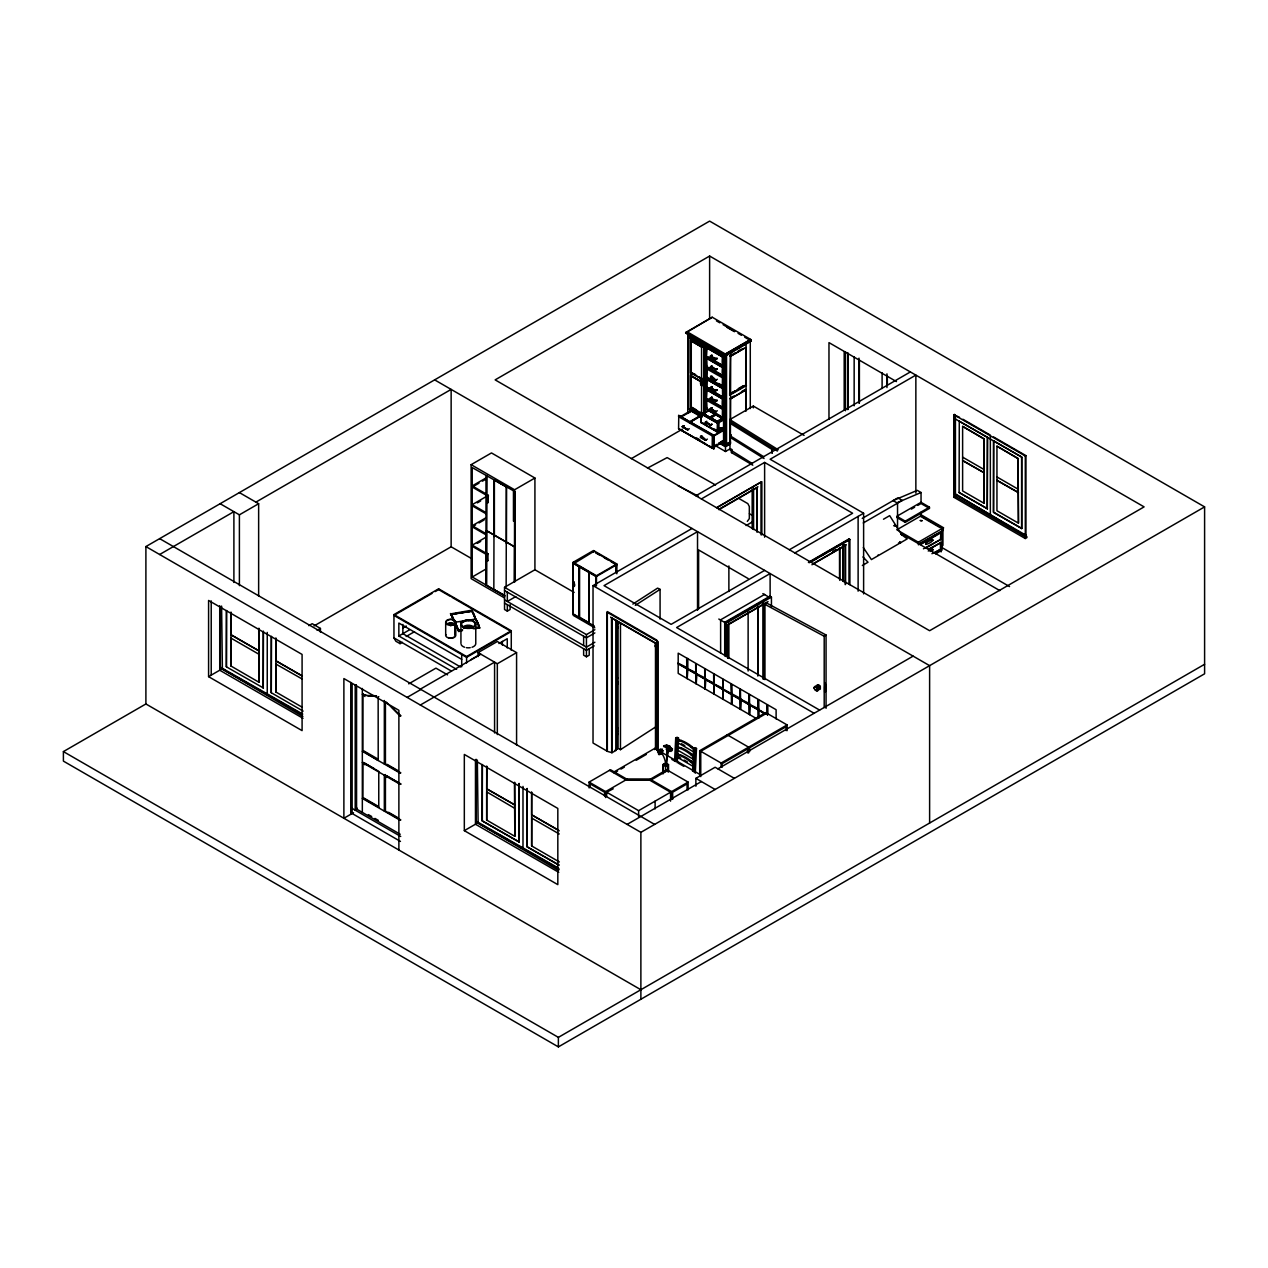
<?xml version="1.0" encoding="UTF-8"?>
<svg xmlns="http://www.w3.org/2000/svg" width="1268" height="1268" viewBox="0 0 1268 1268"><rect width="100%" height="100%" fill="white"/><g stroke="black" fill="none" stroke-linecap="round" stroke-linejoin="round"><path stroke-width="1.5" d="M461.711 666.746L461.711 654.526M502.366 645.111L502.366 641.418M507.263 647.932L507.263 638.707L498.926 643.526M925.925 544.384L926.528 542.482L932.455 539.423C935.087 540.723 924.245 546.492 925.846 543.306L926.528 542.482M666.334 764.049L666.366 765.793A87.492 50.514 60 0 1 669.298 748.913L669.282 749.008M674.592 760.927L675.717 737.976L677.112 737.247L678.507 738.055L677.302 762.861M675.987 761.735L677.112 738.784L678.507 738.055M676.399 756.742L677.572 753.842A11.777 7.18 63 0 0 680.425 754.888A43.096 26.279 63 0 1 691.409 761.228A11.238 6.847 63 0 0 694.151 763.415L692.994 766.316L676.399 756.742L677.445 756.203L680.773 758.121M694.262 756.14A10.905 6.657 63 0 1 691.757 754.08A41.765 25.471 63 0 0 680.773 747.74A11.428 6.974 63 0 1 677.904 746.709L676.747 749.642L693.342 759.231L694.389 758.692M694.626 748.817A10.905 6.657 63 0 1 692.122 746.757A41.765 25.471 63 0 0 681.138 740.417A11.428 6.974 63 0 1 678.269 739.387L677.112 742.351L693.691 751.94L694.737 751.401M677.445 756.203L677.572 753.842M692.582 771.309L693.691 748.358L695.086 747.629L696.497 748.437L695.276 773.242M693.342 759.231L693.453 756.822A10.905 6.657 63 0 1 690.711 754.603A41.765 25.471 63 0 0 679.743 748.263A11.428 6.974 63 0 1 676.874 747.248M693.691 751.94L693.818 749.499A10.905 6.657 63 0 1 691.076 747.28A41.765 25.471 63 0 0 680.092 740.94A11.428 6.974 63 0 1 677.223 739.91M693.976 772.117L695.102 749.166L696.497 748.437M511.273 650.294L511.273 630.751L438.633 588.812L393.952 614.6L393.952 637.899L395.854 641.228L400.054 643.653L400.244 641.529M667.079 746.472C673.054 747.391 661.706 746.408 667.396 746.995M617.738 624.173L617.437 624.189M618.039 623.143L617.991 622.953M618.039 627.121L617.912 626.963M617.262 681.677L617.754 681.851M617.262 683.04L618.039 683.024M617.627 729.021L617.247 729.179M617.738 731.747L617.437 731.763M660.359 752.637L661.389 754.191L663.196 750.688L660.993 751.353L658.567 754.444L659.408 752.384C662.245 750.26 659.756 746.519 659.804 751.179M901.564 534.494L889.676 515.648L883.495 519.23M450.409 625.758L451.075 625.71M669.884 748.786L671.041 747.914L672.484 748.992L670.265 749.245L669.092 746.503L670.899 748.025M877.963 555.162L878.249 555.035M659.217 753.81L659.201 754.682L660.993 754.048M668.109 750.593L666.271 749.325L670.265 749.245M668.315 749.039L669.25 748.326M662.482 750.561L662.15 748.976L661.167 749.562M656.19 643.637L655.572 644.493A2.267 1.236 -62.7 0 0 655.572 646.981L656.459 646.965M656.459 643.922L655.921 644.683A2.013 1.094 -62.7 0 0 655.921 646.902M667.253 745.917C674.354 745.632 660.343 745.679 666.572 745.33M701.743 379.37L701.743 385.837L703.138 384.616L701.394 385.218L701.394 379.576L703.138 378.577L701.394 379.576M666.191 745.949L663.56 746.044L664.622 745.568M768.075 601.618L727.737 624.649L727.737 658.076M617.31 621.368L617.31 748.817L617.04 748.041M668.902 749.594C665.985 751.274 671.454 752.463 669.567 749.848M814.119 687.446L814.611 686.971A3.075 1.839 58.2 0 1 817.274 688.397L817.274 690.727A3.075 1.839 58.2 0 1 814.611 689.301L814.151 688.017M818.256 686.717L819.667 688.239L819.144 689.665A3.313 1.981 58.2 0 1 817.194 689.079M819.366 687.097L818.478 687.193M824.945 685.956L825.531 684.149M846.247 544.685L813.485 563.547M377.579 697.701L378.783 696.655M747.327 521.386L749.325 518.596L749.325 506.534L747.835 503.634L739.339 498.736M706.45 346.354L706.45 347.559L722.697 356.942C721.001 370.018 725.882 369.511 724.091 356.134L706.45 346.354L706.45 356.435L724.091 366.611C725.74 379.417 721.27 381.082 722.697 367.419L706.45 358.051L706.339 356.942L706.799 366.721L724.091 376.691M706.45 389.498L706.276 398.469L706.799 388.087L706.45 389.498L722.697 398.881C721.001 411.957 725.882 411.45 724.091 398.073L706.45 387.881L706.799 377.61L706.799 387.691L724.091 397.661L724.091 387.58L706.276 377.499L706.799 367.118L706.799 377.198L724.091 387.184L724.091 377.103L706.45 366.912L706.45 356.831M764.953 679.648L764.953 604.376L766.807 603.124L826.054 634.999L826.054 708.305M824.2 707.576L824.2 636.251L826.054 634.999M824.913 688.492L826.15 688.603A3.249 1.87 0 0 1 824.913 688.492L824.913 689.982A3.249 1.87 0 0 0 826.15 690.093L825.373 688.175M659.566 751.575L657.569 751.781L658.33 753.16M632.859 604.075L657.616 588.098L660.073 589.382L660.073 619.101M635.316 605.359L660.073 589.382M618.007 621.589L618.007 748.374L620.464 749.673L656.776 726.231M145.899 703.962L145.899 546.571L709.62 221.107L1204.6 506.883L1204.6 673.799L558.38 1046.892L63.4 761.117L63.4 751.591L145.899 703.962L640.879 989.737M159.641 554.512L233.898 511.654L233.898 582.472M255.898 502.128L451.139 389.403L451.139 546.793L314.115 625.885M220.141 503.713L239.398 514.824L258.64 503.713L258.64 596.166M709.62 256.041L495.138 379.877L929.618 630.719L1144.101 506.883L709.62 256.041L709.62 318.997M685.671 332.533L712.22 317.222L750.624 339.396L751.322 341.013L725.486 355.928L685.671 332.945L725.486 355.531L751.322 340.601M685.671 332.945L712.22 317.222M704.009 414.034L704.009 345.942L688.809 337.177L703.835 346.053L705.404 345.15L705.404 412.401M504.537 597.941L471.125 578.636L471.125 464.674L491.477 452.93L534.922 478.02L534.922 570.362M723.743 376.897L723.743 366.817L706.276 356.53L706.45 347.559M487.07 475.532L486.516 585.245M485.787 478.084L472.219 485.913L485.977 493.854M479.003 483.14L472.219 487.055L485.977 494.995M482.395 481.174L485.787 479.225M706.26 356.546L706.799 346.148M506.423 543.687L506.423 487.023L494.108 479.906L493.838 589.477L503.348 594.644M722.697 376.295L706.276 367.023L706.45 358.051M711.744 355.056L710.239 356.102L715.929 359.494L717.323 358.685L710.698 356.482L712.093 355.674M712.093 355.262L710.239 356.514L715.929 359.494M231.125 634.919L259.084 650.944L230.95 634.697L231.125 612.507M231.03 638.153L258.609 654.066M690.917 372.665L701.917 379.021L690.917 373.061M691.615 373.061L695.007 374.219M717.323 358.289L715.58 358.892M750.624 339.396L725.486 353.915L725.486 443.039L726.532 442.437M750.704 339.634L725.486 354.121L687.066 331.74L686.036 332.374L725.486 355.325M725.486 354.723L730.717 351.696L730.368 443.039M742.668 344.801L746.091 342.82L746.091 410.99M706.276 347.67L722.522 357.037L724.091 356.134M715.532 370.034L717.323 368.782L715.58 369.384C709.906 365.073 709.034 365.089 715.929 369.574M487.403 495.344L488.354 495.423L487.958 502.619L487.403 495.344L488.354 495.423M712.093 365.755L710.239 366.991L715.929 369.987M485.787 496.834L472.219 504.664L485.977 512.605M729.671 355.928L730.368 355.531L729.671 395.251M731.351 354.961L734.711 353.027M738.055 351.093L741.415 349.16M744.031 348.446L730.368 356.34L745.742 347.464M477.307 502.873L480.699 500.908M506.423 487.023L506.154 586.815M717.323 368.782L715.58 369.384M722.697 365.802L722.522 357.037M487.403 502.302L488.354 502.382M703.138 378.577C699.667 377.61 699.556 388.721 703.138 384.616M706.276 358.147L722.522 367.53L724.091 366.611M471.125 464.674L514.57 489.765L534.922 478.02M723.743 408.359L723.743 398.279L706.276 387.992L706.276 379.116L722.697 388.388L722.697 397.264L724.091 397.661M710.698 377.04C711.934 379.021 707.449 371.841 715.929 380.067M712.093 376.231L710.239 377.484L715.532 380.527L717.323 379.259M724.091 377.103L722.522 378.007L722.522 386.883L722.697 377.912L706.276 368.639M208.586 676.652L302.085 730.637L302.085 654.431L208.586 600.446L208.586 676.652L222.344 668.712L225.736 670.677M226.401 610.637L226.401 666.825L226.592 610.526M711.744 386.518L710.239 387.96C710.762 392.795 720.684 389.276 715.58 390.354L710.698 387.929L712.093 387.12M710.349 387.723L712.093 386.724M485.787 517.883L472.219 525.713L485.977 533.654M231.125 638.089L231.03 666.16L230.95 612.143M475.611 524.889L472.219 526.854L485.977 534.795M479.003 522.939L484.091 519.991M308.79 625.663L312.197 623.682L320.439 628.452L320.439 632.256M717.323 389.752L715.58 390.354M722.697 386.772L724.091 387.184M706.276 379.116L722.522 388.499L724.091 387.58M701.569 344.738L701.569 416.728L689.158 408.962M691.266 340.204L691.266 408.55L690.569 408.153L717.371 422.926L717.197 431.897L700.95 422.513L700.966 412.528L718.766 422.117L718.766 432.198L717.197 431.897M706.276 400.086L722.697 409.358L722.522 418.329L706.276 408.962L706.339 398.881L706.799 408.661L724.091 418.63L717.054 422.846M711.744 397.011L710.239 398.453L715.929 401.433L717.323 400.625L710.698 398.421L712.093 397.613M710.349 398.215L712.093 397.201M679.806 416.982L691.678 410.135M691.615 410.769L701.093 415.841L689.523 422.656M681.201 416.982L692.867 410.246M504.553 595.801L486.405 585.309L486.405 530.61L514.57 546.746L514.459 581.98L514.57 489.765M317.143 630.354L320.439 628.452M717.323 400.228L715.58 400.831M722.697 397.264L722.522 388.499M738.214 388.705L743.333 385.741M735.139 390.877L729.671 393.635M738.562 388.911L743.682 385.947M706.276 389.609L722.522 398.976L724.091 398.073M732.08 393.857L746.44 385.567M485.787 537.331L472.219 545.161L485.977 553.102M710.698 408.502L712.093 407.694L710.239 408.93L715.532 411.973L717.323 410.721M477.307 543.354L480.699 541.404M515.236 521.291L513.461 521.037L513.461 491.413M710.349 408.692L712.093 407.694M702.171 413.954L708.955 410.024M702.52 414.145L710.239 410.103M730.368 398.073L733.792 396.091M741.415 391.701L744.76 389.767M690.537 421.277L699.175 416.284M276.012 638.422L275.917 660.882L301.863 675.876M682.691 426.476L684.086 425.668L682.232 426.904L687.525 429.963L689.316 428.695M689.523 422.26L701.188 415.524M712.632 448.238L714.027 448.634L714.027 435.336L678.618 415.46L678.586 416.681L712.632 436.144L712.457 448.333L678.586 428.774L705.721 443.832M682.342 426.666L684.086 425.668M631.321 458.636L682.39 429.155M275.917 664.067L302.307 679.077M722.697 407.741L722.522 398.976M724.091 418.63L724.091 408.55L722.522 409.469L722.522 418.329M709.89 417.156L714.883 414.271M700.935 422.529L701.473 412.132M710.239 417.362L715.231 414.477M710.239 417.758L715.231 414.874M710.239 418.171L715.231 415.286M710.207 425.541L711.998 424.273L710.254 424.875C704.58 420.58 703.708 420.58 710.603 425.081M706.767 421.245L704.913 422.498L710.603 425.477M486.975 553.672L487.926 553.751L487.53 560.931L486.975 553.672L487.926 553.751M711.998 424.273L710.254 424.875M715.881 421.959L722.617 418.075M718.766 422.117L717.197 423.021L690.917 407.947M717.72 422.926L718.417 422.513L704.913 414.715M718.068 423.116L724.852 419.201M263.443 631.29L263.253 688.112L263.253 631.401M700.713 436.874C701.949 438.855 697.463 431.675 705.943 439.901M804.102 435.384L753.335 406.061L729.829 419.581L729.829 421.388L777.379 451.043M702.107 436.065L700.253 437.317L705.547 440.361L707.354 439.093M486.975 560.615L487.926 560.71M647.472 468.098L667.142 457.605L715.548 484.994M432.008 593.44L393.952 615.408L466.592 657.347L511.273 631.559L451.994 597.323M435.241 591.57L438.633 589.62L450.457 596.451M514.459 546.809L486.405 530.61M718.417 429.773L721.746 427.855M718.068 430.375L723.077 427.49M718.068 431.183L724.852 427.268M723.568 428.219L724.614 427.617M724.995 428.806L712.457 436.24L712.457 448.333M712.981 436.144L713.678 435.732L678.76 415.365L678.586 428.774M725.201 429.487L713.329 436.335L712.981 447.43L723.331 441.058M271.273 636.536L271.273 692.74L271.479 636.425M515.236 581.616L515.125 491.73L472.219 467.591L472.219 577.003L485.787 569.158M302.307 707.29L275.838 691.995L276.012 664.004M713.329 446.415L716.911 444.355M720.129 442.5L723.346 440.63M713.329 447.636L725.201 440.773M402.97 627.945L406.299 626.027M722.063 442.675L725.486 444.64L730.447 441.787M725.486 445.052L730.511 442.152M730.511 442.342L725.486 445.258L720.478 442.152M730.622 443.499L725.486 446.463L720.335 443.483M730.336 443.863L725.486 446.669L718.845 442.833M461.711 659.36L398.849 623.063L398.849 635.981L409.516 629.816M715.532 445.75L725.486 451.503L730.336 448.698M406.188 636.488L414.525 631.67M400.054 643.653L402.352 642.337M510.116 604.678L510.116 609.512L507.327 611.128L504.537 609.512L504.537 587.306L534.922 569.76L574.166 592.425M579.032 617.278L579.032 566.384L579.302 617.12L589.16 622.81L589.16 571.916L588.891 622.968L573.184 613.902L573.184 562.279L593.519 550.518L616.819 563.975L616.819 573.802M515.775 596.578L507.327 601.444L507.327 592.14M593.852 552.071L594.407 551.025L574.055 563.499M695.878 495.772L910.361 371.936M364.439 694.61L365.913 695.07L362.331 694.357L368.417 696.005L375.851 696.211M701.378 498.942L764.62 462.424L852.619 513.239L789.362 549.757M370.525 695.783L372.11 695.688L367.387 695.45M573.453 581.933C577.384 587.48 570.521 588.479 574.309 581.949M573.453 586.371L574.309 586.387M408.708 683.864L435.938 668.141L447.572 674.861M596.166 575.64L595.611 585.737M573.184 562.279L596.467 575.72L616.819 563.975M716.531 507.691L761.006 482.014L761.006 534.842M717.878 507.089L761.862 481.697L761.862 534.827M718.671 509.403L757.582 487.102A1.87 1.522 -67.1 0 0 757.915 486.738M718.94 509.673L756.742 487.847L756.742 531.355M393.952 614.6L466.592 656.539L511.273 630.751M615.804 619.989L615.804 750.497L612 752.701L607.641 751.448L593.028 743.016L593.028 585.626L692.027 528.471M478.084 656.57L478.084 652.624L497.325 641.513L516.583 652.624L516.583 745.093M470.602 659.867L478.939 655.065M420.342 689.142L480.826 654.209M407.139 697.4L420.881 689.459M391.654 706.973L400.767 715.834M573.184 613.902L573.184 562.992L596.467 576.449L616.819 564.688L596.008 552.689M594.803 627.834L573.184 615.345L573.77 614.631M399.341 714.756L400.704 715.865M420.342 705.024L494.583 662.15L494.583 732.983M478.084 652.624L497.325 663.735L516.583 652.624M746.091 525.538L752.891 521.624M953.805 497.246L955.359 496.359L1026.858 537.632L1025.305 538.535L953.805 497.246L953.805 414.699L959.527 417.299M364.899 764.762L362.331 762.512L400.228 784.385M504.537 587.306L586.434 634.586L594.866 629.721M959.099 421.15L987.471 437.301L987.281 508.801L959.099 492.523L959.29 421.039M594.866 632.938L586.434 637.82L504.537 590.539M594.866 642.242L586.434 647.124L504.537 599.843M594.185 645.872L586.434 650.341L504.537 603.061M583.629 648.74L583.629 655.191L586.434 656.792L589.224 655.191L589.224 648.74M386.898 777.474L384.331 775.208L384.331 811.124L385.424 810.49L385.424 774.574M983.73 438.997L984.142 503.348L962.618 490.938L962.618 426.365L984.142 438.791M987.471 437.301L987.281 508.801M764.62 570.394L671.121 624.363L604.028 585.626L697.527 531.657L697.527 610.352M794.862 552.927L863.619 513.239L863.619 593.899M962.634 457.162L983.73 469.334M355.959 685.069L355.959 809.032L357.338 808.239M993.605 440.852L993.415 512.335L1021.786 528.502L1021.786 457.114L993.605 440.852L993.605 512.224L1021.786 528.502M356.562 686.083L356.562 809.38L355.198 810.173L355.198 684.926M862.24 518.422L897.855 497.849L902.309 500.432L863.254 522.971M353.518 812.709L343.882 818.272L343.882 678.554L398.881 710.302L398.881 850.02M378.767 807.272L378.767 771.372L364.471 763.114M808.398 562.39L848.974 538.963L849.893 539.502L849.893 584.77M809.507 562.152L848.767 539.486M809.142 562.754L817.654 557.841M821.062 555.875L826.165 552.927M829.573 550.962L832.981 548.996M836.389 547.031L848.308 540.152M811.029 561.946L849.893 539.502M832.664 551.469L836.024 549.535M811.948 564.767L845.28 545.525L845.28 584.659M929.46 507.168L921.043 502.318L896.856 516.282L905.257 521.148L929.46 507.168L929.46 508.389L905.257 522.353L896.856 517.502M911.375 509.118L914.593 507.263M917.826 505.393L921.043 503.539L929.46 508.389M764.62 594.407L720.62 619.814L720.62 653.274M724.71 655.778L724.71 622.319L769.93 596.214L771.435 597.085L771.435 606.928M726.992 621.795L738.848 614.948M742.24 612.999L745.616 611.033M749.008 609.084L760.863 602.237M764.255 600.287L769.343 597.355L762.861 593.614M724.71 622.319L726.215 623.19L771.435 597.085M766.649 602.538L727.99 624.855L727.99 658.108M959.099 492.523L987.471 508.69M1018.045 458.81L1018.458 523.161L996.949 510.75L996.949 446.178L1018.458 458.604M955.422 419.026L1021.786 457.114M918.381 542.213L918.381 544.812L942.568 530.832L942.568 528.249L921.043 515.822L896.856 529.786L918.381 542.213L943.487 527.726L941.316 529.295L943.487 528.693M1025.067 456.004L1025.907 455.624L1025.907 535.223L954.408 493.934L954.408 414.351L955.422 415.587L955.422 493.854L1026.858 536.776L1025.067 534.256L1025.907 534.747M996.965 476.974L1018.045 489.147M862.335 565.512L868.009 562.231L862.953 556.953M678.111 663.212L687.304 667.713M687.922 668.537L687.224 678.459M486.769 788.981L514.824 804.942L486.69 788.712L486.864 766.506M919.443 543.56L942.568 530.832M696.29 672.864L687.097 668.363L687.097 658.837M920.029 544.226L938.732 533.432M696.94 673.72L696.243 683.642M920.568 544.543L940.983 532.766L940.983 539.296L925.672 548.141M923.421 548.806L940.983 539.296M928.525 549.123L940.983 542.561L940.983 549.123L934.183 553.054M705.309 678.047L696.116 673.546L696.116 664.02M929.079 549.44L940.983 542.561M705.88 678.935L705.182 688.873M928.224 551.025L932.455 548.949L933.074 549.789L930.205 551.437M931.932 553.72L940.983 549.123M935.578 553.878L942.029 550.154L942.029 530.515M705.071 669.25L705.071 678.776L714.264 683.278M464.326 830.651L557.825 884.636L557.825 808.429L464.326 754.444L464.326 830.651L478.084 822.71M482.331 820.713L482.331 764.525L482.141 820.824L519.183 842L519.183 783.466M514.348 808.081L486.69 791.882L486.69 820.095L486.69 766.141M617.31 748.817L615.091 750.085L615.804 750.497M723.251 688.429L714.058 683.928L714.058 674.402M732.27 693.612L731.573 694.008L731.462 684.482M731.573 704.105L732.286 694.182M531.752 792.421L531.657 814.88L559.236 830.809M589.113 787.935L589.113 782.087L610.51 769.739L627.01 779.265L605.613 791.612L605.613 797.54M531.657 818.066L559.236 833.979M658.187 750.371L654.779 748.389L614.172 771.832L614.172 773.005L617.564 771.055M740.655 698.51L723.077 689.11L723.077 679.585M740.575 709.256L741.273 699.334M620.94 769.105L624.332 767.156M636.171 760.309L646.315 754.444M749.642 703.661L740.449 699.159L740.449 689.634M750.291 704.517L749.594 714.439M482.141 820.824L519.183 842M758.66 708.844L749.467 704.342L749.467 694.816M662.799 773.734L662.799 764.62L665.668 762.971L668.521 764.62L668.521 771.911M663.418 773.607L663.418 764.62L665.668 763.32L667.919 764.62L667.919 771.8M667.919 764.62L665.668 765.92L663.418 764.62M668.521 764.62L665.668 766.268L662.799 764.62M527.012 788.601L527.012 846.739L559.029 864.998M531.752 818.003L531.657 846.073L531.577 792.04M699.714 776L699.714 750.688L765.714 712.584L787.111 724.931L787.111 730.653M667.76 770.342L651.261 779.868L625.964 779.868L609.464 770.342M766.76 713.187L700.76 751.29L700.76 776.602M589.113 782.087L638.612 810.664L688.112 782.087L688.112 789.885M699.714 750.688L721.112 763.035L787.111 724.931M695.878 786.239L695.878 778.362L715.12 767.251L734.378 778.362M717.878 768.836L913.119 656.127M627.121 824.406L701.378 781.548M145.899 546.571L640.879 832.347L1204.6 506.883M63.4 751.591L558.38 1037.367L1204.6 664.274M729.829 421.388L731.24 420.627M763.827 456.797L729.782 435.558L729.782 423.116L731.24 422.323M729.782 435.558L731.24 434.781L731.24 436.62L729.988 437.286L729.988 449.664L752.336 463.597M729.988 449.664L731.24 448.999L731.24 452.438L752.812 465.197M730.875 450.219L732.127 449.554L732.127 452.993M729.782 423.116L771.927 449.395L773.401 448.618M773.686 448.793L772.244 449.569L772.244 453.136M613.236 788.791L606.659 792.215L606.659 796.161M680.092 740.94L681.138 740.417M679.743 748.263L680.773 747.74M691.076 747.28L692.122 746.757M676.526 754.381A11.777 7.18 63 0 0 679.394 755.427L680.425 754.888M690.711 754.603L691.757 754.08M693.453 756.822L694.499 756.283M679.394 755.427A43.096 26.279 63 0 1 690.363 761.767L691.409 761.228M893.655 525.76L894.891 525.19L895.018 526.347M955.359 496.359L956.199 495.122M723.663 387.422L723.743 377.309L706.45 367.324L706.45 377.404M723.663 418.868L723.743 408.756L706.45 398.77L706.45 408.851L723.743 418.836L722.697 418.234M896.856 502.794L921.043 492.523L921.043 502.318M617.532 730.384L617.532 730.416M898.536 542.958L900.835 542.593L899.662 541.61M450.505 613.918L471.506 610.257L479.684 628.294M474.597 616.644A59.58 12.585 81.2 0 0 471.95 611.128L450.964 614.378A17.213 3.645 81.2 0 1 454.023 620.369M460.316 621.843L464.136 621.257M467.955 620.654L473.677 619.783M462.154 629.673L458.334 630.259A18.386 3.883 81.2 0 0 454.594 622.319L475.595 619.069A28.609 6.039 81.2 0 1 477.196 621.732M475.516 627.597L479.336 627.01A18.386 3.883 81.2 0 0 475.595 619.069A17.213 3.645 81.2 0 0 471.965 611.081L450.98 614.314A59.58 12.585 81.2 0 1 453.944 620.686M462.265 630.006L458.461 630.592L458.144 629.673A28.609 6.039 81.2 0 0 454.594 622.319L454.594 622.731M475.627 627.945L479.447 627.343L479.13 626.424A28.609 6.039 81.2 0 0 477.513 622.398M462.376 630.275L458.556 630.862L458.239 630.038A59.58 12.585 81.2 0 0 454.594 622.319L458.683 631.543L462.503 630.545M475.738 628.199L479.558 627.612L479.225 626.788A59.58 12.585 81.2 0 0 475.595 619.069A28.086 5.928 81.2 0 0 472.076 611.224L451.091 614.473A28.086 5.928 81.2 0 1 453.976 620.512M473.947 628.769L479.684 627.898M220.331 607.198L220.331 667.142L221.282 668.537L301.832 714.249M476.071 759.263L476.071 821.141L477.022 822.536L559.267 869.23M715.929 401.037L710.239 398.041M715.929 411.514L710.239 408.534M687.922 429.487L682.232 426.508M931.615 539.534L933.074 540.263M931.615 549.06L933.074 549.789M664.717 746.202L663.703 746.567L665.32 747.042M610.637 617.088A1.839 1.506 60.2 0 0 611.018 617.468L655.794 643.145L655.794 748.675M372.047 695.72L373.6 695.609M669.25 746.662L670.201 746.329L669.472 745.917M373.537 695.641L376.469 695.847M845.566 545.018L845.566 584.326M900.93 534.129L907.191 538.916L871.401 559.584L863.318 547.554M757.028 487.34L757.028 532.275M666.762 746.25L666.825 746.155A117.987 24.092 84.9 0 1 666.366 765.904M611.509 617.69L611.683 752.51M220.331 667.142L302.751 714.09M476.071 821.141L558.491 868.089M231.125 666.112L259.084 682.327L259.084 628.373M531.752 846.01L559.331 861.939M668.632 748.532L666.334 747.565L666.635 749.087M901.057 533.923L901.992 535.35M660.85 752.225L661.642 752.558M378.149 696.924L378.213 760.499L362.87 751.005L362.933 693.992M678.111 485.771L698.367 496.2M764.953 604.376L824.2 636.251M818.954 686.749L819.128 687.335M962.919 419.264L990.165 434.987M993.573 436.953L1025.907 455.624M896.46 381.589L828.971 342.614L828.971 419.359M953.805 414.699L1025.305 455.973L1025.305 538.535M716.42 320.852L719.812 322.817M723.093 324.703L734.758 331.439M738.055 333.341L741.415 335.291M744.696 337.177L751.322 341.013M726.786 327.255L734.41 331.645M705.404 345.15L689.158 335.766L688.809 337.177M692.074 340.664L699.603 345.023M708.368 357.132L724.091 366.214M717.07 372.047L720.319 373.917M921.043 492.523L917.271 490.351L893.084 500.606L897.538 503.19L897.538 529.691M710.698 377.452L715.929 380.463M718.687 383.459L721.936 385.329M712.204 381.319L715.437 383.205M691.615 372.665L696.18 375.296M699.223 377.056L702.266 378.815M691.266 375.693L699.603 380.511M710.239 387.564L715.929 390.956M710.571 389.26L707.322 387.39L707.322 388.991M715.437 393.682L720.319 396.504M921.804 515.204L943.487 527.726M920.203 516.139L940.206 527.694M940.983 532.766L940.428 538.979M708.368 399.071L724.091 408.153M706.276 398.469L724.091 408.55M718.687 406.045L723.568 408.851M710.698 408.898L715.929 411.926M714.597 412.56L720.319 415.856M723.568 419.343L707.322 409.96L707.322 408.359M941.411 547.253L1009.55 586.577M711.174 416.617L712.568 417.426M691.963 407.345L696.528 409.976M691.615 407.551L700.744 412.813M695.086 410.769L701.109 414.24M696.465 412.576L699.857 414.525M695.815 412.591L699.207 414.557M688.809 409.168L702.266 416.918M689.681 410.261L701.537 417.109M720.176 427.871L723.568 429.82M901.152 533.654L999.834 590.619M863.619 513.239L770.12 459.254L915.861 375.106L915.861 493.157M714.344 429.044L717.72 430.993M703.043 423.116L706.197 424.939M709.335 426.745L717.197 431.294M722.063 441.058L725.486 443.039M682.691 426.872L687.922 429.9M700.713 437.286L705.943 440.313M696.576 437.951L699.857 439.853M709.034 445.765L714.027 448.634M678.76 428.679L713.678 448.84L713.678 435.526M843.426 544.447L845.28 545.525M749.42 513.73L752.843 515.711M434.639 379.877L929.618 665.652L929.618 823.027M748.12 578.541L698.62 549.963L698.62 608.989M506.709 486.864L494.377 479.748L494.377 536.412M718.813 619.038L725.296 622.778L725.296 656.031M595.817 552.911L599.209 554.877M604.313 557.809L607.721 559.774M611.128 561.74L614.52 563.705M579.302 566.225L589.16 571.916M573.77 563.674L595.881 576.433L595.881 585.911M472.219 505.805L485.977 513.746M819.619 710.096L676.621 627.549L770.12 573.564L770.12 597.18M593.028 585.626L814.119 713.282M765.396 713.567L758.597 709.652L758.597 700.126M678.015 663.418L764.541 713.329M678.317 663.893L686.796 668.791L686.907 678.269M687.304 669.044L695.799 673.942L695.894 683.42M696.322 674.227L704.818 679.125L704.913 688.603M705.262 679.458L713.757 684.355L713.852 693.834M722.744 689.507L714.249 684.609L714.169 694.024M723.267 689.792L740.147 699.603L740.243 709.066M740.639 699.841L749.134 704.754L749.245 714.217M749.657 705.024L758.153 709.937L758.232 717.514M758.803 710.318L765.587 714.249M472.219 546.302L485.977 554.243M755.855 718.227L678.19 673.387L678.19 653.163L776.111 709.7L776.111 718.893M588.891 622.968L593.931 625.885M573.184 614.298L594.407 626.551M451.139 546.793L471.633 558.617M472.219 577.003L505.044 595.944M727.214 734.806L748.611 747.169L748.611 753.018M675.717 737.976L677.112 738.784M693.691 748.358L695.102 749.166M681.471 743.745L684.783 745.663M239.398 492.602L258.64 503.713M684.086 760.039L687.399 761.957M659.566 749.8L658.013 751.496M661.611 752.336L700.871 775.002M671.85 759.421L675.273 761.386M678.681 763.368L683.801 766.316M695.878 778.362L715.12 789.489M688.112 782.087L666.714 769.739L650.215 779.265L671.612 791.612L671.612 799.411M460.617 667.016L402.859 633.667L402.859 624.442M649.168 779.868L670.566 792.215L670.566 801.154M398.849 635.981L456.607 669.33M393.952 637.899L451.392 671.057M159.641 538.631L654.621 824.406M302.307 675.907L276.012 660.834M558.047 829.906L531.752 814.833M226.401 666.825L263.443 688.001M271.273 692.74L303.1 711.11M486.69 820.095L514.824 836.325L514.824 782.372M229.143 672.642L232.535 674.608M237.639 677.54L241.047 679.505M244.439 681.471L247.846 683.436M297.14 711.903L300.532 713.868M377.737 758.946L363.425 750.688L362.331 751.322L400.228 773.211M387.025 764.319L398.152 770.738M302.878 716.436L221.282 668.537M400.831 772.862L384.886 763.716L384.949 702.076M527.012 846.739L558.839 865.109M303.02 718.322L219.729 670.217L219.729 605.739M481.475 824.675L484.883 826.641M496.787 833.504L506.978 839.4M534.177 855.107L537.584 857.073M558.617 870.434L477.022 822.536M558.76 872.321L475.468 824.232L475.468 759.738M364.518 763.067L374.06 768.582M377.737 806.036L363.425 797.778L362.331 798.412L400.228 820.301M388.61 812.312L398.152 817.828M378.831 807.24L362.87 798.095L362.933 762.147M400.831 819.936L384.886 810.807L384.949 774.859M368.37 814.611L371.667 816.513M374.963 818.415L378.26 820.317M400.228 834.265L356.213 808.857L356.213 684.91M352.139 808.413L400.72 836.468M400.466 841.413L352.139 813.501L352.139 683.69M670.075 749.578L672.183 750.64L672.008 749.261M729.829 419.581L778.251 449.775M729.988 437.286L764.049 458.525M400.149 716.182L386.36 702.107M514.824 836.325L514.443 782.435M259.084 682.327L258.704 628.437M668.949 747.09L667.253 746.551L667.301 747.708M669.853 750.894L671.041 751.433L671.01 750.418M1018.458 523.161L1018.141 458.747L996.949 446.178M984.142 503.348L983.825 438.934L962.618 426.365M666.73 745.933L666.794 745.029L667.935 745.473M363.044 694.135L364.93 696.528M661.246 752.732L662.847 755.046A45.22 26.105 -60 0 1 665.985 765.888M478.115 822.377L477.339 760.071M222.376 668.379L221.599 606.072M954.408 493.934L955.359 495.503M706.45 379.021L706.45 377.801L723.743 387.786L723.743 397.867M825.04 683.151L825.5 684.435M450.505 613.506L453.786 620.971M767.409 704.945L767.52 715.025M767.172 705.135L767.267 714.597M758.407 699.762L758.597 718.259M758.042 699.841L758.137 709.303M749.261 694.468L749.483 714.645M749.023 694.658L749.119 704.12M740.243 689.285L740.464 709.462M740.036 689.507L740.132 698.969M731.763 694.69L731.858 704.152M731.636 684.593L731.747 694.071M731.256 684.134L731.477 704.311M722.982 689.316L723.093 699.397M722.871 679.22L722.839 698.969M713.852 674.037L714.074 694.214M713.63 674.259L713.741 683.737M704.865 668.886L705.087 689.063M704.691 669.044L704.786 678.507M695.926 663.671L696.148 683.848M695.672 663.861L695.767 673.324M686.907 658.488L687.129 678.665M686.685 658.71L686.78 668.173M1021.596 457.225L1021.596 528.613M990.34 435.748L990.34 514M942.932 528.376L942.932 545.462L941.316 546.397L941.316 542.593M941.87 528.645L941.87 529.612M941.316 533.099L941.316 538.805M940.444 542.244L940.444 548.806M921.043 512.304L921.043 515.822M905.257 521.148L905.257 522.353M887.331 375.582L887.331 385.377M886.95 373.854L886.95 387.564M882.1 372.792L882.1 388.531M859.387 359.874L859.387 402.97M859.007 358.131L859.007 403.192M858.119 516.409L858.119 591.173M854.156 356.641L854.156 405.808M848.974 538.963L848.974 584.231M848.054 353.946L848.054 409.39M847.785 352.599L847.785 409.627M845.487 351.918L845.487 410.737M844.187 352.029L844.187 409.421M843.426 546.413L843.426 581.695M842.745 545.652L842.745 581.251M839.828 549.139L839.828 580.395M839.527 547.76L839.527 579.397M816.988 686.448L817.448 685.18A2.948 1.759 58.2 0 1 819.984 686.543L819.984 688.762A2.948 1.759 58.2 0 1 818.256 688.239M816.941 686.257L817.464 684.831A3.313 1.981 58.2 0 1 820.317 686.368L820.317 688.873A3.313 1.981 58.2 0 1 818.367 688.27M815.768 687.05L816.291 685.639A3.313 1.981 58.2 0 1 819.144 687.177M814.119 688.302L814.706 686.495A3.535 2.108 58.2 0 1 817.765 688.144L817.765 690.806A3.535 2.108 58.2 0 1 814.706 689.158M786.065 730.574L786.065 726.738L749.657 747.771L749.657 751.591M771.927 449.395L771.927 452.961M767.615 705.309L767.615 714.835M764.62 462.424L764.62 537.188M763.621 602.76L763.621 679.22M763.019 601.967L763.019 679.077M758.724 710.207L758.724 717.831M758.106 606.262L758.106 674.655M757.836 606.881L757.836 676.082M753.335 406.061L753.335 407.868M753.572 487.99L753.572 529.517M752.59 489.179L752.59 528.502M752.336 489.638L752.336 528.788M750.276 340.41L750.276 408.565M748.12 611.984L748.12 671.026M747.565 752.843L747.565 748.976L722.158 763.637L722.158 767.219M745.742 348.462L745.742 385.979M745.742 389.371L745.742 410.784M730.368 398.231L730.368 419.66M728.878 565.94L728.878 591.522M728.878 623.016L728.878 658.441M726.532 354.121L726.532 443.705M726.215 623.19L726.215 656.65M725.486 444.64L725.486 451.503M724.614 375.185L724.614 376.802M724.614 419.74L724.614 441.327L723.568 441.93L723.568 353.613M723.743 366.42L723.743 356.34L689.681 336.67L689.681 334.055M723.188 689.681L723.188 699.207M722.522 367.53L722.522 376.39M721.112 763.035L721.112 766.934M707.322 366.42L707.322 368.021M707.322 376.897L707.322 378.514M706.45 388.293L706.45 398.374M705.056 412.655L705.056 345.34L688.809 335.972L688.635 409.263M704.881 345.451L704.881 413.542M703.835 346.053L703.835 414.145M690.917 338.588L690.917 410.578M690.569 339.792L690.569 372.998M690.569 375.28L690.569 408.153M689.681 408.629L689.681 412.56M687.811 658.441L687.811 667.967M687.763 332.945L687.763 413.416M687.066 789.695L687.066 783.893L672.658 792.215L672.658 799.395M665.668 762.971L665.668 771.736M658.219 749.356L658.219 641.735L607.055 612.206L607.055 751.116M656.824 750.339L656.824 640.134L607.324 611.556L607.324 751.274M655.493 748.136L655.493 643.336L612 618.229L612 752.701M655.112 801.138L655.112 808.936M654.779 748.389L654.779 749.562M640.879 832.347L640.879 999.263M638.612 810.664L638.612 816.592M620.464 622.873L620.464 749.673M617.009 620.876L617.009 748.643M616.216 572.534L616.406 564.466L615.852 572.613M604.567 796.082L604.567 792.215L590.159 783.893L590.159 787.491M596.467 575.72L596.467 585.547M586.434 634.586L586.434 656.792M583.629 636.203L583.629 645.507M579.571 566.067L579.571 616.961M558.38 1037.367L558.38 1046.892M527.219 788.49L527.219 846.628M522.987 786.414L522.987 847.595M518.992 783.576L518.992 842.11M507.327 604.678L507.327 611.128M497.325 663.735L497.325 734.568M494.108 479.906L494.108 536.57M487.958 495.661L487.958 502.619M487.815 495.106L487.815 502.065M487.372 553.434L487.53 560.931M485.977 475.532L485.977 584.928M475.769 624.205A7.418 4.28 0 0 1 464.595 627.882A7.418 4.28 0 0 1 464.674 620.464A7.418 4.28 0 0 1 475.769 624.205L475.769 643.558A7.418 4.28 0 0 1 472.029 647.251M475.595 619.481L475.595 619.069A59.58 12.585 81.2 0 0 474.929 617.437M466.592 656.539L466.592 662.974M460.934 624.157L460.934 643.51M455.783 622.16A5.04 2.916 0 0 1 448.19 624.664A5.04 2.916 0 0 1 448.238 619.608A5.04 2.916 0 0 1 455.783 622.16L455.783 635.316M454.768 625.172L454.768 635.316M445.686 622.128L445.686 635.3M438.633 588.812L438.633 589.62M385.424 701.79L385.424 763.399L384.331 764.033L384.331 700.491M362.331 688.445L362.331 812.392M350.761 682.453L350.761 814.294M275.838 638.042L275.917 692.074M267.247 632.415L267.247 693.596M239.398 514.824L239.398 585.642M211.217 600.889L211.217 675.147M467.829 625.806A4.596 2.647 0 0 1 466.64 625.71M463.882 621.811A4.596 2.647 0 0 1 464.627 621.272M466.687 620.591A4.596 2.647 0 0 1 469.065 620.591M463.486 621.685A5.04 2.916 0 0 1 464.294 621.082M465.356 620.623A5.04 2.916 0 0 1 470.396 620.638M446.843 624.553A4.026 2.33 0 0 1 451.804 622.921A4.026 2.33 0 0 1 454.626 625.774M455.608 636.076A5.04 2.916 0 0 1 449.411 638.121A5.04 2.916 0 0 1 445.861 634.539M447.62 624.664A3.233 1.87 0 0 1 450.758 623.285A3.233 1.87 0 0 1 453.865 624.68M448.46 624.379A3.233 1.87 0 0 1 453.548 624.791M453.96 637.186A4.596 2.647 0 0 1 448.412 637.598M463.232 626.883A5.928 3.424 0 0 1 473.503 626.915M463.581 628.595A4.755 2.742 0 0 1 468.368 625.869A4.755 2.742 0 0 1 473.107 628.627M470.222 647.679A7.418 4.28 0 0 1 466.386 647.663M464.595 647.235A7.418 4.28 0 0 1 461.172 644.62M464.231 628.04A4.755 2.742 0 0 1 472.489 628.056M693.105 763.954A11.238 6.847 63 0 1 690.363 761.767M626.883 778.964L626.883 779.82L650.215 779.868L650.215 779.012L626.883 778.964M617.247 621.986L618.039 622.049L617.247 621.986M617.247 628.104L618.039 628.183L617.247 628.104M617.247 677.809L618.039 677.889L617.247 677.809M617.247 683.943L618.039 684.007L617.247 683.943M617.247 728.197L618.039 728.276L617.247 728.197M617.247 734.331L618.039 734.394L617.247 734.331M920.33 520.546L921.995 520.704L920.33 520.546M939.984 551.168L941.3 551.58L939.984 551.168M825.595 685.972L824.66 686.606L824.66 692.185L825.595 691.551L825.595 685.972M691.266 341.013L701.917 347.163L691.266 341.013M691.266 376.089L701.917 382.239L691.266 376.089M745.742 385.171L730.368 394.031L745.742 385.171M745.742 390.005L730.368 398.881L745.742 390.005M962.745 460.553L984.142 472.79L962.634 460.601M997.06 480.366L1018.458 492.602L996.965 480.413M718.417 422.323L701.125 412.338L701.125 422.418L718.417 432.404L718.417 422.323M400.831 784.036L386.534 775.778L400.783 784.068M448.412 624.427A4.596 2.647 0 0 0 455.323 622.16A4.596 2.647 0 0 0 448.46 619.846A4.596 2.647 0 0 0 448.412 624.427M464.944 627.549A6.752 3.899 0 0 0 475.104 624.205A6.752 3.899 0 0 0 465.007 620.797A6.752 3.899 0 0 0 464.944 627.549"/></g></svg>
